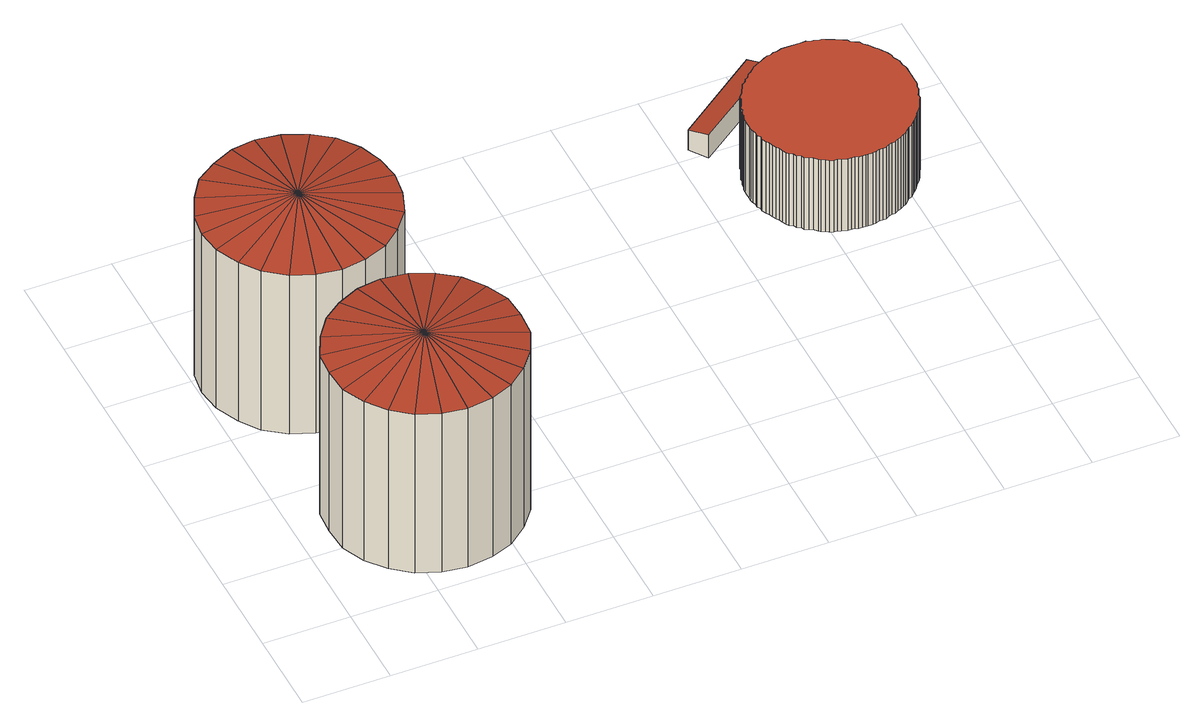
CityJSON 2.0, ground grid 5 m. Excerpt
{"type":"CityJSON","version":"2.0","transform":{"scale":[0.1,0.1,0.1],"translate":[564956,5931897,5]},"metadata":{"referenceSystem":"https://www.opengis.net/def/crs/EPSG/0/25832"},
"CityObjects":{
"building1":{"type":"Building","attributes":{"Grundfläche 2D":93.89,"Grundhöhe NN":5.58},"geometry":[{"type":"Solid","lod":"3","boundaries":[[[[0,1,2]],[[2,1,3]],[[4,1,0]],[[5,1,4]],[[6,1,5]],[[7,1,6]],[[8,1,7]],[[9,1,8]],[[10,1,9]],[[11,1,10]],[[12,1,11]],[[13,1,12]],[[14,1,13]],[[15,1,14]],[[16,1,15]],[[17,1,16]],[[18,1,17]],[[19,1,18]],[[20,1,19]],[[21,1,20]],[[22,1,21]],[[23,1,22]],[[24,1,23]],[[3,1,24]],[[2,25,26,0]],[[0,26,27,4]],[[4,27,28,5]],[[5,28,29,6]],[[6,29,30,7]],[[7,30,31,8]],[[8,31,32,9]],[[9,32,33,10]],[[10,33,34,11]],[[11,34,35,12]],[[12,35,36,13]],[[13,36,37,14]],[[14,37,38,15]],[[15,38,39,16]],[[16,39,40,17]],[[17,40,41,18]],[[18,41,42,19]],[[19,42,43,20]],[[20,43,44,21]],[[21,44,45,22]],[[22,45,46,23]],[[3,47,25,2]],[[23,46,48,24]],[[24,48,47,3]],[[33,32,31,30,29,28,27,26,25,47,48,46,45,44,43,42,41,40,39,38,37,36,35,34]]]],"semantics":{"surfaces":[{"type":"RoofSurface"},{"type":"WallSurface"},{"type":"GroundSurface"}],"values":[[0,0,0,0,0,0,0,0,0,0,0,0,0,0,0,0,0,0,0,0,0,0,0,0,1,1,1,1,1,1,1,1,1,1,1,1,1,1,1,1,1,1,1,1,1,1,1,1,2]]}}]},
"building2":{"type":"Building","attributes":{"Grundfläche 2D":93.89,"Grundhöhe NN":5.55},"geometry":[{"type":"Solid","lod":"3","boundaries":[[[[49,50,51]],[[51,50,52]],[[53,50,49]],[[54,50,53]],[[55,50,54]],[[56,50,55]],[[57,50,56]],[[58,50,57]],[[59,50,58]],[[60,50,59]],[[61,50,60]],[[62,50,61]],[[63,50,62]],[[64,50,63]],[[65,50,64]],[[66,50,65]],[[67,50,66]],[[68,50,67]],[[69,50,68]],[[70,50,69]],[[71,50,70]],[[72,50,71]],[[73,50,72]],[[52,50,73]],[[51,74,75,49]],[[49,75,76,53]],[[53,76,77,54]],[[54,77,78,55]],[[55,78,79,56]],[[56,79,80,57]],[[57,80,81,58]],[[58,81,82,59]],[[59,82,83,60]],[[60,83,84,61]],[[61,84,85,62]],[[62,85,86,63]],[[63,86,87,64]],[[64,87,88,65]],[[65,88,89,66]],[[66,89,90,67]],[[67,90,91,68]],[[68,91,92,69]],[[69,92,93,70]],[[70,93,94,71]],[[71,94,95,72]],[[52,96,74,51]],[[72,95,97,73]],[[73,97,96,52]],[[88,87,86,85,84,83,82,81,80,79,78,77,76,75,74,96,97,95,94,93,92,91,90,89]]]],"semantics":{"surfaces":[{"type":"RoofSurface"},{"type":"WallSurface"},{"type":"GroundSurface"}],"values":[[0,0,0,0,0,0,0,0,0,0,0,0,0,0,0,0,0,0,0,0,0,0,0,0,1,1,1,1,1,1,1,1,1,1,1,1,1,1,1,1,1,1,1,1,1,1,1,1,2]]}}]},
"building3":{"type":"Building","attributes":{"Grundfläche 2D":7.8,"Grundhöhe NN":5.5},"geometry":[{"type":"Solid","lod":"3","boundaries":[[[[98,99,100,101]],[[101,102,103,98]],[[98,103,104,99]],[[99,104,105,100]],[[100,105,102,101]],[[102,105,104,103]]]],"semantics":{"surfaces":[{"type":"RoofSurface"},{"type":"WallSurface"},{"type":"GroundSurface"}],"values":[[0,1,1,1,1,2]]}}]},
"building4":{"type":"Building","attributes":{"Grundfläche 2D":68.19,"Grundhöhe NN":5.55},"geometry":[{"type":"Solid","lod":"3","boundaries":[[[[106,107,108,109,110,111,112,113,114,115,116,117,118,119,120,121,122,123,124,125,126,127,128,129,130,131,132,133,134,135,136,137,138,139,140,141,142,143,144,145,146,147,148,149,150,151,152,153,154,155,156,157,158,159,160,161,162,163,164,165,166,167,168,169,170,171,172,173,174,175,176,177,178,179,180,181,182,183,184,185,186,187,188,189,190,191,192,193,194,195,196,197,198,199,200,201,202,203,204,205,206,207,208,209,210,211,212,213,214,215,216,217,218,219,220,221,222,223,224,225,226,227,228,229,230,231,232,233,234,235,236,237,238,239,240,241]],[[119,242,243,120]],[[120,243,244,121]],[[121,244,245,122]],[[122,245,246,123]],[[123,246,247,124]],[[124,247,248,125]],[[125,248,249,126]],[[126,249,250,127]],[[127,250,251,128]],[[128,251,252,129]],[[129,252,253,130]],[[130,253,254,131]],[[131,254,255,132]],[[132,255,256,133]],[[133,256,257,134]],[[134,257,258,135]],[[135,258,259,136]],[[136,259,260,137]],[[137,260,261,138]],[[138,261,262,139]],[[139,262,263,140]],[[140,263,264,141]],[[141,264,265,142]],[[142,265,266,143]],[[143,266,267,144]],[[144,267,268,145]],[[145,268,269,146]],[[146,269,270,147]],[[147,270,271,148]],[[148,271,272,149]],[[149,272,273,150]],[[150,273,274,151]],[[151,274,275,152]],[[152,275,276,153]],[[153,276,277,154]],[[154,277,278,155]],[[155,278,279,156]],[[156,279,280,157]],[[157,280,281,158]],[[158,281,282,159]],[[159,282,283,160]],[[160,283,284,161]],[[161,284,285,162]],[[162,285,286,163]],[[163,286,287,164]],[[164,287,288,165]],[[165,288,289,166]],[[166,289,290,167]],[[167,290,291,168]],[[168,291,292,169]],[[169,292,293,170]],[[170,293,294,295,172,171]],[[172,295,296,173]],[[173,296,297,174]],[[174,297,298,175]],[[175,298,299,176]],[[176,299,300,177]],[[177,300,301,178]],[[178,301,302,179]],[[179,302,303,180]],[[180,303,304,181]],[[181,304,305,182]],[[182,305,306,183]],[[183,306,307,184]],[[184,307,308,185]],[[185,308,309,186]],[[186,309,310,187]],[[187,310,311,188]],[[188,311,312,189]],[[189,312,313,190]],[[190,313,314,191]],[[191,314,315,192]],[[192,315,316,193]],[[193,316,317,194]],[[194,317,318,195]],[[195,318,319,196]],[[196,319,320,197]],[[197,320,321,198]],[[198,321,322,199]],[[199,322,323,200]],[[200,323,324,201]],[[201,324,325,202]],[[202,325,326,203]],[[203,326,327,204]],[[204,327,328,205]],[[205,328,329,206]],[[206,329,330,207]],[[207,330,331,208]],[[208,331,332,209]],[[209,332,333,210]],[[210,333,334,211]],[[211,334,335,212]],[[212,335,336,213]],[[213,336,337,214]],[[214,337,338,215]],[[215,338,339,216]],[[216,339,340,217]],[[217,340,341,218]],[[218,341,342,219]],[[219,342,343,220]],[[220,343,344,221]],[[221,344,345,222]],[[222,345,346,223]],[[118,347,242,119]],[[223,346,348,224]],[[224,348,349,225]],[[225,349,350,226]],[[226,350,351,227]],[[227,351,352,228]],[[228,352,353,229]],[[229,353,354,230]],[[230,354,355,231]],[[231,355,356,232]],[[232,356,357,233]],[[233,357,358,234]],[[234,358,359,235]],[[235,359,360,236]],[[236,360,361,237]],[[237,361,362,238]],[[238,362,363,364,240,239]],[[240,364,365,241]],[[241,365,366,106]],[[106,366,367,107]],[[107,367,368,108]],[[108,368,369,109]],[[109,369,370,110]],[[110,370,371,111]],[[111,371,372,112]],[[112,372,373,113]],[[113,373,374,114]],[[114,374,375,115]],[[115,375,376,116]],[[116,376,377,117]],[[117,377,347,118]],[[360,359,358,357,356,355,354,353,352,351,350,349,348,346,345,344,343,342,341,340,339,338,337,336,335,334,333,332,331,330,329,328,327,326,325,324,323,322,321,320,319,318,317,316,315,314,313,312,311,310,309,308,307,306,305,304,303,302,301,300,299,298,297,296,295,294,293,292,291,290,289,288,287,286,285,284,283,282,281,280,279,278,277,276,275,274,273,272,271,270,269,268,267,266,265,264,263,262,261,260,259,258,257,256,255,254,253,252,251,250,249,248,247,246,245,244,243,242,347,377,376,375,374,373,372,371,370,369,368,367,366,365,364,363,362,361]]]],"semantics":{"surfaces":[{"type":"RoofSurface"},{"type":"WallSurface"},{"type":"GroundSurface"}],"values":[[0,1,1,1,1,1,1,1,1,1,1,1,1,1,1,1,1,1,1,1,1,1,1,1,1,1,1,1,1,1,1,1,1,1,1,1,1,1,1,1,1,1,1,1,1,1,1,1,1,1,1,1,1,1,1,1,1,1,1,1,1,1,1,1,1,1,1,1,1,1,1,1,1,1,1,1,1,1,1,1,1,1,1,1,1,1,1,1,1,1,1,1,1,1,1,1,1,1,1,1,1,1,1,1,1,1,1,1,1,1,1,1,1,1,1,1,1,1,1,1,1,1,1,1,1,1,1,1,1,1,1,1,1,1,1,2]]}}]}
},
"vertices":[
[18,49,117],[71,64,125],[17,64,117],[18,78,117],[24,36,117],[33,25,117],[44,16,117],[57,11,117],[71,9,117],[86,11,117],[99,16,117],[110,25,117],[119,36,117],[125,49,117],[126,64,117],[125,78,117],[119,91,117],[110,103,117],[99,111,117],[86,117,117],[71,119,117],[57,117,117],[44,111,117],[33,103,117],[24,91,117],[17,64,6],[18,49,6],[24,36,6],[33,25,6],[44,16,6],[57,11,6],[71,9,6],[86,11,6],[99,16,6],[110,25,6],[119,36,6],[125,49,6],[126,64,6],[125,78,6],[119,91,6],[110,103,6],[99,111,6],[86,117,6],[71,119,6],[57,117,6],[44,111,6],[33,103,6],[18,78,6],[24,91,6],
[3,175,117],[56,189,125],[1,189,117],[3,203,117],[9,161,117],[17,150,117],[29,141,117],[42,136,117],[56,134,117],[70,136,117],[84,141,117],[95,150,117],[104,161,117],[109,175,117],[111,189,117],[109,203,117],[104,216,117],[95,228,117],[84,236,117],[70,242,117],[56,244,117],[42,242,117],[29,236,117],[17,228,117],[9,216,117],[1,189,6],[3,175,6],[9,161,6],[17,150,6],[29,141,6],[42,136,6],[56,134,6],[70,136,6],[84,141,6],[95,150,6],[104,161,6],[109,175,6],[111,189,6],[109,203,6],[104,216,6],[95,228,6],[84,236,6],[70,242,6],[56,244,6],[42,242,6],[29,236,6],[17,228,6],[3,203,6],[9,216,6],
[316,247,21],[367,284,21],[359,294,19],[309,257,19],[309,257,5],[316,247,5],[367,284,5],[359,294,5],
[322,205,56],[323,203,56],[323,201,56],[324,199,56],[324,197,56],[325,195,56],[326,193,56],[327,191,56],[328,189,56],[329,187,56],[330,185,56],[331,183,56],[332,181,56],[334,180,56],[335,178,56],[337,177,56],[338,175,56],[340,174,56],[342,173,56],[344,171,56],[345,170,56],[347,169,56],[349,168,56],[351,167,56],[353,167,56],[355,166,56],[358,165,56],[360,165,56],[362,165,56],[364,164,56],[366,164,56],[368,164,56],[369,164,56],[372,164,56],[374,164,56],[376,165,56],[378,165,56],[380,165,56],[382,166,56],[384,167,56],[386,167,56],[388,168,56],[390,169,56],[392,170,56],[394,171,56],[396,173,56],[397,174,56],[399,175,56],[401,177,56],[402,178,56],[404,180,56],[405,182,56],[406,183,56],[408,185,56],[409,187,56],[410,189,56],[411,191,56],[412,193,56],[412,195,56],[413,197,56],[414,199,56],[414,201,56],[415,203,56],[415,205,56],[415,207,56],[415,210,56],[415,212,56],[415,214,56],[415,216,56],[415,218,56],[414,220,56],[414,223,56],[413,225,56],[412,227,56],[412,229,56],[411,231,56],[410,233,56],[409,234,56],[408,236,56],[406,238,56],[405,240,56],[404,241,56],[402,243,56],[401,245,56],[399,246,56],[397,247,56],[396,249,56],[394,250,56],[392,251,56],[390,252,56],[388,253,56],[386,254,56],[384,255,56],[382,255,56],[380,256,56],[378,256,56],[376,257,56],[373,257,56],[371,257,56],[369,257,56],[368,257,56],[366,257,56],[364,257,56],[362,257,56],[359,256,56],[357,256,56],[355,255,56],[353,255,56],[351,254,56],[349,253,56],[347,252,56],[345,251,56],[343,250,56],[342,249,56],[340,247,56],[338,246,56],[337,244,56],[335,243,56],[334,241,56],[332,240,56],[331,238,56],[330,236,56],[329,234,56],[327,232,56],[327,230,56],[326,228,56],[325,226,56],[324,224,56],[324,222,56],[323,220,56],[323,218,56],[322,216,56],[322,214,56],[322,212,56],[322,209,56],[322,207,56],[334,180,6],[335,178,6],[337,177,6],[338,175,6],[340,174,6],[342,173,6],[344,171,6],[345,170,6],[347,169,6],[349,168,6],[351,167,6],[353,167,6],[355,166,6],[358,165,6],[360,165,6],[362,165,6],[364,164,6],[366,164,6],[368,164,6],[369,164,6],[372,164,6],[374,164,6],[376,165,6],[378,165,6],[380,165,6],[382,166,6],[384,167,6],[386,167,6],[388,168,6],[390,169,6],[392,170,6],[394,171,6],[396,173,6],[397,174,6],[399,175,6],[401,177,6],[402,178,6],[404,180,6],[405,182,6],[406,183,6],[408,185,6],[409,187,6],[410,189,6],[411,191,6],[412,193,6],[412,195,6],[413,197,6],[414,199,6],[414,201,6],[415,203,6],[415,205,6],[415,207,6],[415,210,6],[415,212,6],[415,214,6],[415,216,6],[415,218,6],[414,220,6],[414,223,6],[413,225,6],[412,227,6],[412,229,6],[411,231,6],[410,233,6],[409,234,6],[408,236,6],[406,238,6],[405,240,6],[404,241,6],[402,243,6],[401,245,6],[399,246,6],[397,247,6],[396,249,6],[394,250,6],[392,251,6],[390,252,6],[388,253,6],[386,254,6],[384,255,6],[382,255,6],[380,256,6],[378,256,6],[376,257,6],[373,257,6],[371,257,6],[369,257,6],[368,257,6],[366,257,6],[364,257,6],[362,257,6],[359,256,6],[357,256,6],[355,255,6],[353,255,6],[351,254,6],[349,253,6],[347,252,6],[345,251,6],[343,250,6],[342,249,6],[340,247,6],[338,246,6],[337,244,6],[335,243,6],[332,181,6],[334,241,6],[332,240,6],[331,238,6],[330,236,6],[329,234,6],[327,232,6],[327,230,6],[326,228,6],[325,226,6],[324,224,6],[324,222,6],[323,220,6],[323,218,6],[322,216,6],[322,214,6],[322,212,6],[322,209,6],[322,207,6],[322,205,6],[323,203,6],[323,201,6],[324,199,6],[324,197,6],[325,195,6],[326,193,6],[327,191,6],[328,189,6],[329,187,6],[330,185,6],[331,183,6]
]}
